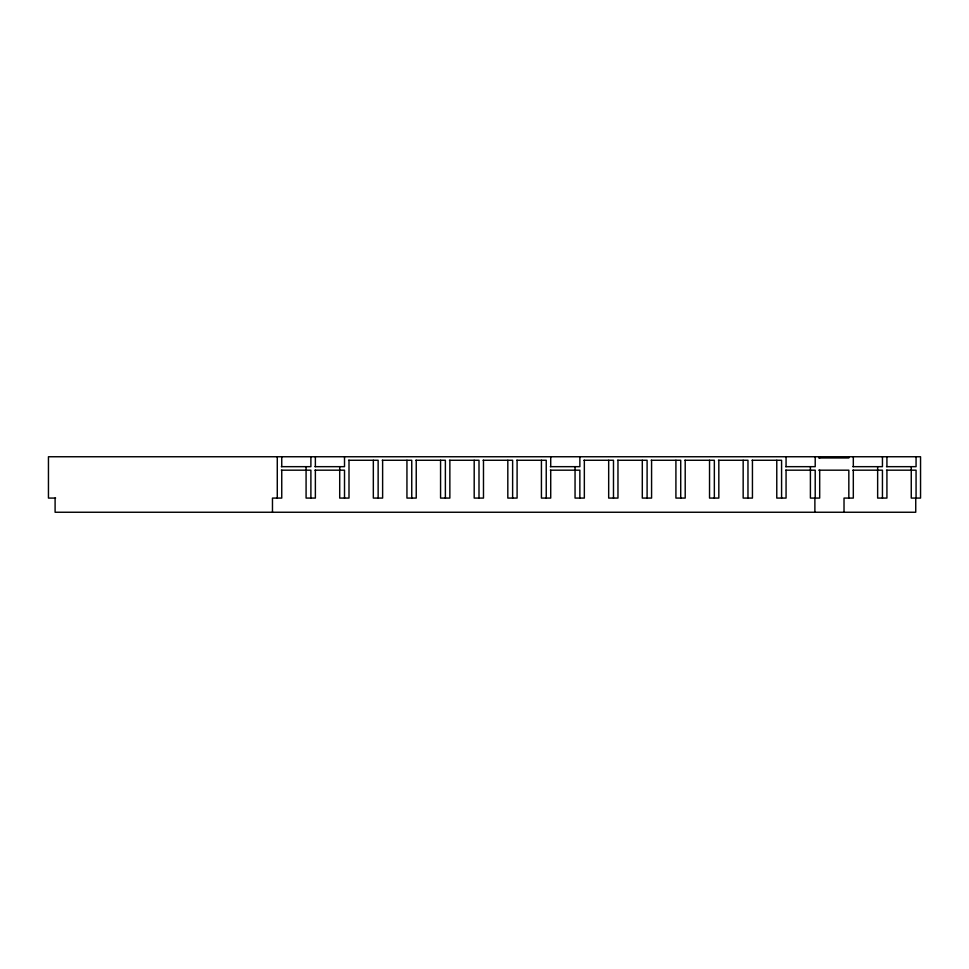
<?xml version="1.0" encoding="UTF-8"?>
<svg xmlns="http://www.w3.org/2000/svg" width="969" height="969" viewBox="0 0 969 969"><rect width="100%" height="100%" fill="white"/><g stroke="black" fill="none" stroke-linecap="round" stroke-linejoin="round"><path stroke-width="1.45" d="M818.72 457.949L848.832 457.949L848.832 456.75M348.561 460.263L378.14 460.263L378.14 498.078M382.186 460.263L411.752 460.263L411.752 498.078M415.798 460.263L445.377 460.263L445.377 498.078M449.422 460.263L479.001 460.263L479.001 498.078M483.046 460.263L512.625 460.263L512.625 498.078M516.659 460.263L546.237 460.263L546.237 498.078M583.907 460.263L613.486 460.263L613.486 498.078M617.532 460.263L647.098 460.263L647.098 498.078M651.144 460.263L680.722 460.263L680.722 498.078M684.768 460.263L714.347 460.263L714.347 498.078M718.392 460.263L747.971 460.263L747.971 498.078M752.005 460.263L781.583 460.263L781.583 498.078M281.313 466.67L310.892 466.67L310.892 456.75M314.937 466.67L344.516 466.67L344.516 456.75M550.283 466.67L579.862 466.67L579.862 456.75M785.629 466.67L815.208 466.67L815.208 456.75M852.877 466.67L882.444 466.67L882.444 456.75M886.49 466.67L916.068 466.67L916.068 456.75M281.313 470.183L310.892 470.183L310.892 498.078M314.937 470.183L344.516 470.183L344.516 498.078M550.283 470.183L579.862 470.183L579.862 498.078M785.629 470.183L815.208 470.183L815.208 498.078M818.72 470.183L848.832 470.183L848.832 498.078M852.877 470.183L882.444 470.183L882.444 498.078M886.49 470.183L916.068 470.183L916.068 498.078M55.596 498.078L48.45 498.078L48.45 456.75L920.55 456.75L920.55 498.078L911.26 498.078L911.26 466.67M915.741 498.078L915.741 512.25L55.1 512.25L55.1 498.078M886.926 456.75L886.926 466.67M886.926 470.183L886.926 498.078L877.648 498.078L877.648 466.67M853.314 456.75L853.314 466.67M853.314 470.183L853.314 498.078L844.023 498.078L844.023 512.25M819.689 456.75L819.689 457.949M819.689 470.183L819.689 498.078L810.399 498.078L810.399 466.67M814.881 498.078L814.881 512.25M786.065 456.75L786.065 466.67M786.065 470.183L786.065 498.078L776.775 498.078L776.775 460.263M752.441 460.263L752.441 498.078L743.162 498.078L743.162 460.263M718.828 460.263L718.828 498.078L709.538 498.078L709.538 460.263M685.204 460.263L685.204 498.078L675.914 498.078L675.914 460.263M651.58 460.263L651.58 498.078L642.302 498.078L642.302 460.263M617.968 460.263L617.968 498.078L608.677 498.078L608.677 460.263M584.343 460.263L584.343 498.078L575.053 498.078L575.053 466.67M550.719 456.75L550.719 466.67M550.719 470.183L550.719 498.078L541.429 498.078L541.429 460.263M517.095 460.263L517.095 498.078L507.817 498.078L507.817 460.263M483.483 460.263L483.483 498.078L474.192 498.078L474.192 460.263M449.858 460.263L449.858 498.078L440.568 498.078L440.568 460.263M416.234 460.263L416.234 498.078L406.944 498.078L406.944 460.263M382.622 460.263L382.622 498.078L373.331 498.078L373.331 460.263M348.997 460.263L348.997 498.078L339.707 498.078L339.707 466.67M315.373 456.75L315.373 466.67M315.373 470.183L315.373 498.078L306.083 498.078L306.083 466.67M281.749 456.75L281.749 466.67M281.749 470.183L281.749 498.078L272.471 498.078L272.471 512.25M277.279 456.75L277.279 498.078"/></g></svg>
